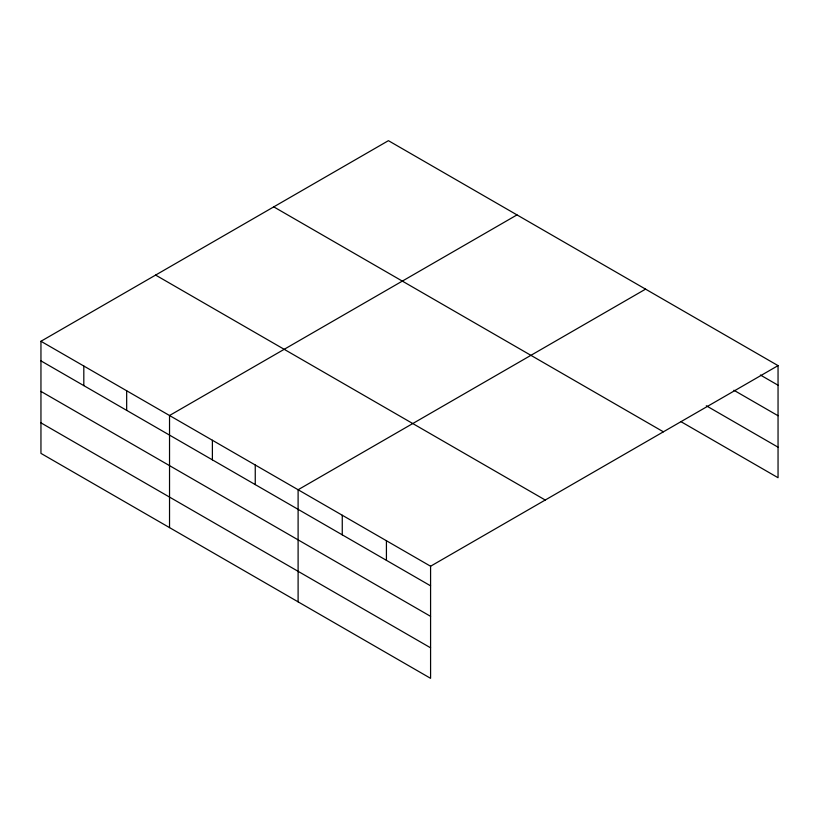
<?xml version="1.0" encoding="UTF-8"?>
<svg xmlns="http://www.w3.org/2000/svg" width="819" height="819" viewBox="0 0 819 819"><rect width="100%" height="100%" fill="white"/><g stroke="black" fill="none" stroke-linecap="round" stroke-linejoin="round"><path stroke-width="1.23" d="M430.579 616.349L430.579 566.226L40.95 341.277L40.95 453.378L430.579 678.327L430.579 616.349L40.95 391.4M680.906 421.631L778.05 477.723L778.05 365.622L388.421 140.673L40.95 341.277M516.994 214.906L169.533 415.509L169.533 527.61M645.577 289.138L298.106 489.742L298.106 601.852M430.579 566.226L778.05 365.622M760.39 375.02L778.05 385.217M733.896 390.253L778.05 415.745M706.295 405.763L778.05 447.194M273.751 206.869L663.39 431.818M155.61 275.082L545.249 500.03M40.95 360.872L430.579 585.831M40.95 422.85L430.579 647.809M386.425 540.735L386.425 560.329M342.26 515.243L342.26 534.838M255.252 464.997L255.252 484.602M212.387 440.253L212.387 459.858M126.669 390.765L126.669 410.37M83.814 366.021L83.814 385.616"/></g></svg>
